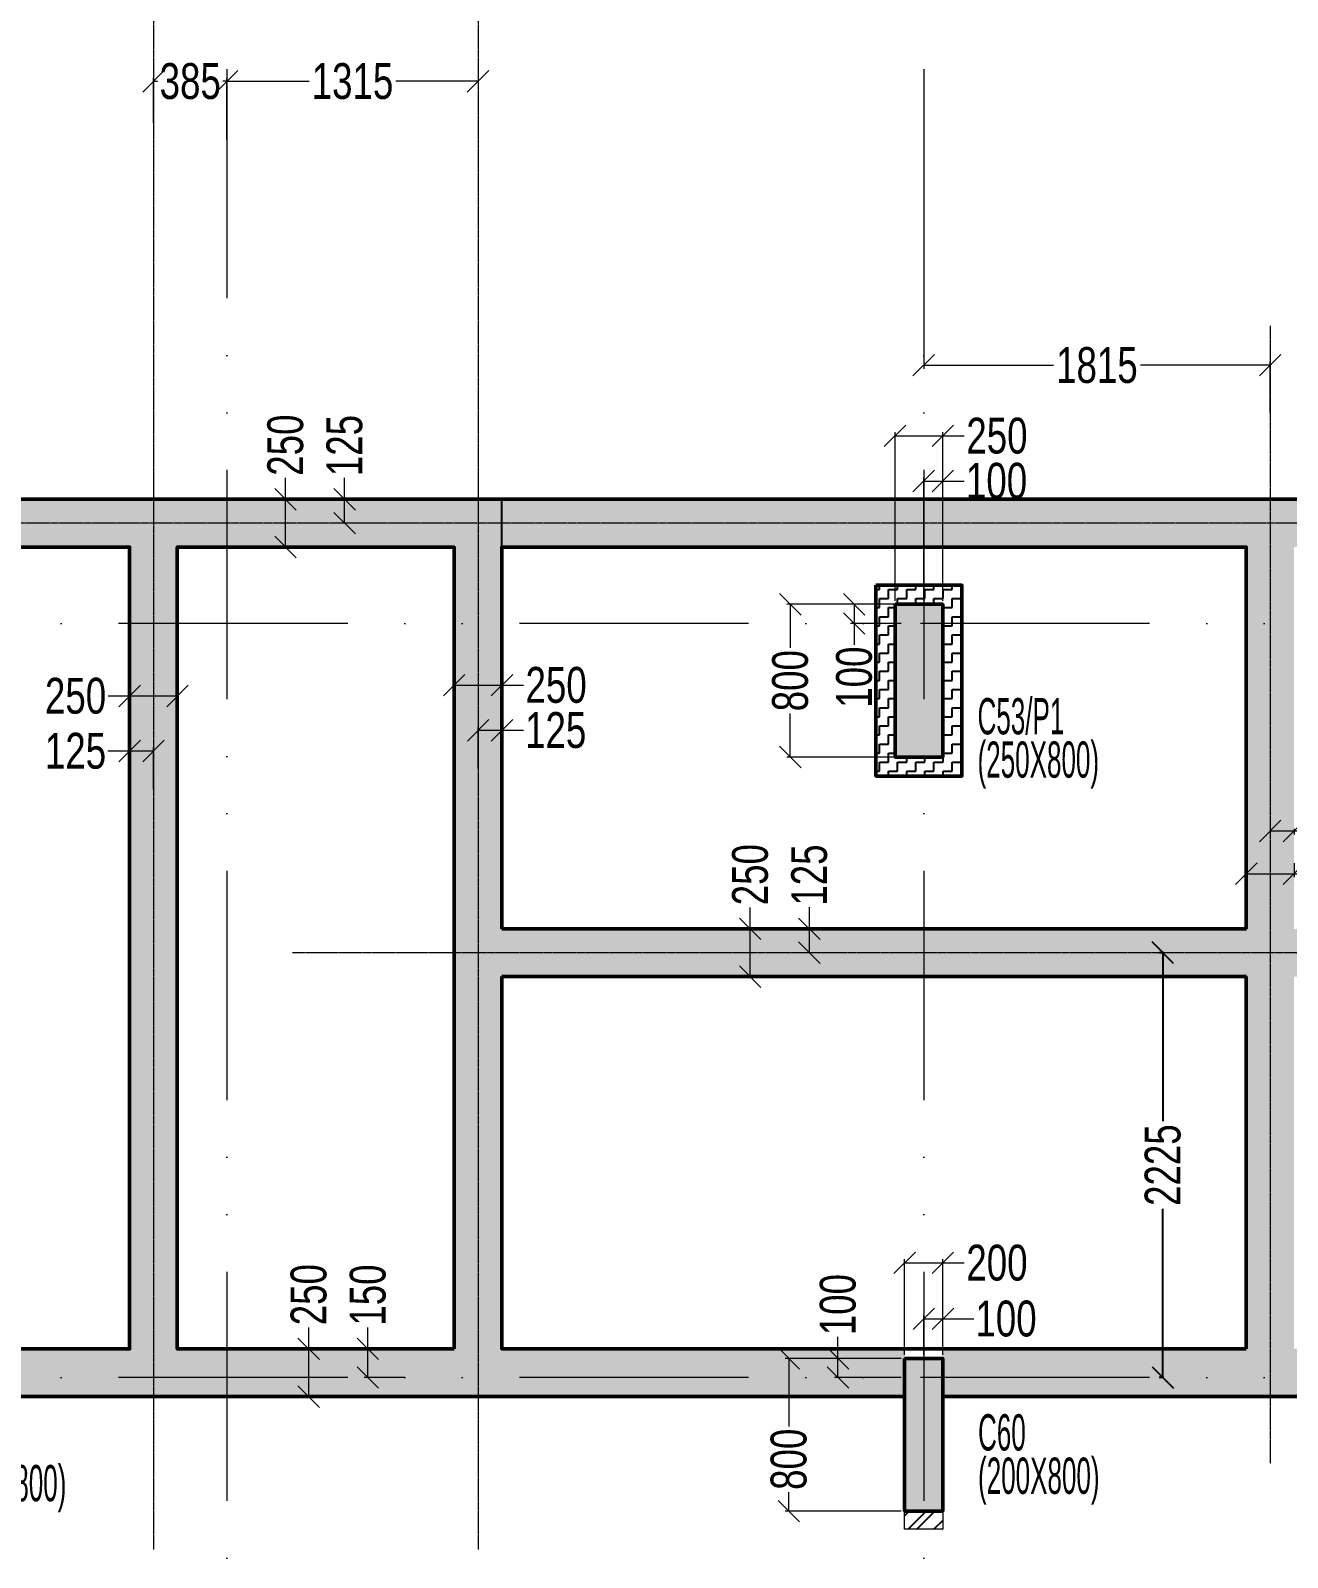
# Model space of a CAD drawing. Header units: millimetres. Extents: x 359 to 43503, y 1365 to 61403.
# Drawn here: x 23441 to 30025, y 18096 to 26094 of the extents above; entities that cross this region are included whole.
import ezdxf

# ---------------------------------------------------------------- set-up
doc = ezdxf.new("R2010")
doc.units = ezdxf.units.MM
doc.linetypes.add('ACAD_ISO04W100', pattern=[30, 24, -3, 0, -3])
doc.linetypes.add('ACAD_ISO12W100', pattern=[21, 12, -3, 0, -3, 0, -3])
for name, color, linetype, lineweight in [('-STR-WALL HAT', 250, 'Continuous', 20), ('A-ANNO-DIMS', 8, 'Continuous', 15), ('A-ANNO-GRID-LINE', 9, 'ACAD_ISO04W100', 20), ('A-CLMN', 5, 'Continuous', 50), ('A-CONC', 5, 'Continuous', 40), ('A-CONC-PATT', 253, 'Continuous', 0), ('Block work', 2, 'Continuous', 13), ('S-COLS-IDEN', 4, 'Continuous', 9), ('STR-COL-DIM', 8, 'Continuous', 18), ('STR-GRID-LINE', 8, 'ACAD_ISO04W100', 15)]:
    doc.layers.add(name, color=color, linetype=linetype, lineweight=lineweight)
for name, color, linetype in [('AHC-A-HATCH', 7, 'Continuous'), ('COMMENTS', 1, 'Continuous'), ('S-COL-TER HATCH', 55, 'Continuous')]:
    doc.layers.add(name, color=color, linetype=linetype)
doc.styles.add('SOBHA', font='swisscl.ttf')
doc.styles.add('Swis721 LtCn BT', font='swisscl.ttf', dxfattribs={"width": 0.7, "height": 250})
doc.dimstyles.new('S-75', dxfattribs={"dimscale": 75, "dimtxt": 2.5, "dimasz": 1.5, "dimexe": 0.25, "dimexo": 0.25, "dimgap": 0.1, "dimtad": 0, "dimdec": 0, "dimzin": 0, "dimdsep": 46, "dimtxsty": 'SOBHA', "dimblk": 'OBLIQUE', "dimcen": 0.09, "dimclrd": 9, "dimclre": 9, "dimclrt": 6, "dimadec": 5, "dimazin": 0, "dimtfac": 1, "dimtdec": 0, "dimtmove": 0, "dimatfit": 3, "dimfxl": 0.18, "dimtolj": 1, "dimtzin": 0, "dimlwd": -1, "dimlwe": -1, "dimarcsym": 0})

# ---------------------------------------------------------------- blocks, each defined once
blk = doc.blocks.new('A$Ca94b9103')
at = {"layer": '-STR-WALL HAT'}
h = blk.add_hatch(dxfattribs=at)
h.set_pattern_fill('AR-CONC', color=8, style=0)
h.set_pattern_definition([(50, (-0.37, 0), (182.1847, -15.9391), [19.05, -209.55]), (355, (-0.37, 0), (-35.2434, 191.0568), [15.24, -167.6406]), (100.45144, (14.81, -1.33), (146.94125, 175.11775), [16.19, -178.0902]), (46.1842, (-0.37, 50.8), (271.079, -42.0423), [28.575, -314.325]), (96.6356, (22.22, 47.3), (237.4041, 247.4261), [24.285, -267.1356]), (351.18415, (-0.37, 50.8), (237.4041, 247.4261), [22.86, -251.4597]), (21, (25.03, 38.1), (151.6144, -102.2652), [19.05, -209.55]), (326, (25.03, 38.1), (61.802, 184.188), [15.24, -167.64]), (71.45144, (37.66, 29.58), (213.4164, 81.9228), [16.19, -178.0899]), (37.5, (-0.37, 0), (3.0886, 84.55504), [0, -165.608, 0, -170.18, 0, -168.275]), (7.5, (-0.37, 0), (66.81966, 100.18057), [0, -97.028, 0, -161.798, 0, -64.135]), (327.5, (-57.01, 0), (135.5906, -5.72874), [0, -63.5, 0, -198.12, 0, -262.89]), (317.5, (-82.41, 0), (148.1292, 25.4265), [0, -82.55, 0, -131.572, 0, -186.69])])
edge = h.paths.add_edge_path()
edge.add_line((18390.8, 6405.6), (18390.8, 50.5))
edge.add_line((18390.8, 50.5), (8200.7, 50.5))
edge.add_line((8200.7, 50.5), (8201.3, 47.3))
edge.add_line((8201.3, 47.3), (7951.3, 47.3))
edge.add_line((7951.3, 47.3), (7949.9, -199.5))
edge.add_line((7949.9, -199.5), (29145.1, -199.5))
edge.add_line((29145.1, -199.5), (29145.8, 6894.9))
edge.add_line((29145.8, 6894.9), (31640.8, 6895.1))
edge.add_line((31640.8, 6895.1), (31640.7, 10405.6))
edge.add_line((31645.7, 10405.5), (31390.7, 10405.5))
edge.add_line((31390.7, 10405.5), (31390.8, 7145))
edge.add_line((31390.8, 7145), (28895.8, 7144.9))
edge.add_line((28895.8, 7144.9), (28895.8, 50.5))
edge.add_line((28895.8, 50.5), (18147, 50.5))
edge.add_line((18640.6, 50.5), (18641, 6655.6))
edge.add_line((18641, 6655.6), (16200.7, 6655.6))
edge.add_line((16200.7, 6655.6), (16200.3, 6405.6))
edge.add_line((16200.3, 6405.6), (18390.8, 6405.6))
at = {"layer": 'A-CONC-PATT'}
h = blk.add_hatch(color=256, dxfattribs=at)
h.dxf.hatch_style = 1
h.paths.add_polyline_path([(24000, 12805.5), (23750, 12805.5), (23750, 12005.5), (24000, 12005.5)])
h = blk.add_hatch(color=256, dxfattribs=at)
h.dxf.hatch_style = 1
h.paths.add_polyline_path([(24000, 8855.5), (23800, 8855.5), (23800, 8055.5), (24000, 8055.5)])
at = {"layer": 'AHC-A-HATCH', "linetype": 'ByBlock'}
h = blk.add_hatch(dxfattribs=at)
h.set_pattern_fill('AR-CONC', color=8)
h.set_pattern_definition([(50, (327805.75, 1799510.83), (182.184669, -15.939086), [19.05, -209.55]), (355, (327805.75, 1799510.83), (-35.243421, 191.056845), [15.24, -167.640584]), (100.451445, (327820.93, 1799509.5), (146.941247, 175.117752), [16.190009, -178.090245]), (46.1842, (327805.75, 1799561.63), (271.07904, -42.042328), [28.575, -314.325]), (96.635558, (327828.34, 1799558.12), (237.404134, 247.426125), [24.285023, -267.13561]), (351.184151, (327805.75, 1799561.63), (237.404134, 247.426125), [22.859967, -251.45973]), (21, (327831.15, 1799548.93), (151.614391, -102.265198), [19.05, -209.55]), (326, (327831.15, 1799548.93), (61.802028, 184.187966), [15.24, -167.64]), (71.451445, (327843.78, 1799540.4), (213.41642, 81.922769), [16.190009, -178.089938]), (37.5, (327805.75, 1799510.83), (3.0886033, 84.5550389), [0, -165.608, 0, -170.18, 0, -168.275]), (7.5, (327805.75, 1799510.83), (66.8196625, 100.180575), [0, -97.028, 0, -161.798, 0, -64.135]), (327.5, (327749.11, 1799510.83), (135.5905952, -5.728744), [0, -63.5, 0, -198.12, 0, -262.89]), (317.5, (327723.71, 1799510.83), (148.129181, 25.426491), [0, -82.55, 0, -131.572, 0, -186.69])])
h.paths.add_polyline_path([(21690.4, 12705.6), (21440.4, 12705.6), (21440.4, 8905.6), (20249.9, 8905.6), (20249.9, 8755.6), (23800, 8755.6), (23800, 8905.6), (21690.4, 8905.6)])
h.paths.add_polyline_path([(21690.4, 13105.6), (21690, 13105.7), (21690, 13355.7), (20249.9, 13355.6), (20249.9, 13105.6), (21440.4, 13105.6), (21440.4, 12705.6), (21690.4, 12705.6)])
h.paths.add_polyline_path([(19990.4, 13105.6), (20249.9, 13105.6), (20249.9, 13355.6), (17787.9, 13355.6), (17789.3, 12905.4), (17789.3, 12905.4), (17789.3, 13105.4), (19740.4, 13105.6), (19740.4, 12705.6), (19990.4, 12705.6)])
h.paths.add_polyline_path([(16320.4, 13355.6), (16320.4, 15235.5), (16169.5, 15235.5), (16169.5, 12905.5), (16320.4, 12905.6), (16320.4, 13105.6), (17539.3, 13105.6), (17539.3, 12905.6), (17789.3, 12905.4), (17787.9, 13355.6)])
h.paths.add_polyline_path([(16169.5, 15235.5), (16071.4, 15235.5), (16070.4, 12905.6), (16070.4, 12905.5), (16169.5, 12905.5)])
h.paths.add_polyline_path([(16269.5, 8905.5), (16269.5, 8755.6), (18270, 8755.6), (18270, 8855.5), (19070, 8855.5), (19071.1, 8905.5)])
h.paths.add_polyline_path([(16269.5, 8755.6), (16269.5, 8655.5), (18270, 8655.5), (18270, 8755.6)])
h.paths.add_polyline_path([(20249.9, 8755.6), (20249.9, 8905.6), (19990.4, 8905.6), (19990.4, 12705.6), (19740.4, 12705.6), (19740.4, 8905.6), (19071.1, 8905.6), (19070, 8755.6)])
h.paths.add_polyline_path([(20249.9, 8655.5), (20249.9, 8755.6), (19070, 8755.6), (19070, 8655.5)])
h.paths.add_polyline_path([(20249.9, 8755.6), (20249.9, 8655.5), (23800, 8655.5), (23800, 8755.6)])
h = blk.add_hatch(dxfattribs=at)
h.set_pattern_fill('AR-CONC', color=8)
h.paths.add_polyline_path([(30040, 13355.5), (21690.4, 13355.5), (21690.4, 13105.5), (25590.4, 13105.5), (25590.4, 11105.5), (21690.4, 11105.5), (21690.4, 10855.5), (25590, 10855.5), (25590, 8905.6), (24000, 8905.6), (24000, 8655.5), (29840, 8655.5), (29840, 9105.5), (30040, 9105.5)])
h.paths.add_polyline_path([(25840, 11105.5), (25840, 13105.5), (29790, 13105.5), (29790, 11105.5)], flags=16)
h.paths.add_polyline_path([(29790, 8905.6), (29790, 10855.5), (25840, 10855.5), (25840, 8905.6)], flags=16)
at = {"layer": 'AHC-A-HATCH', "linetype": 'ByBlock', "true_color": 0xd1d1ff}
h = blk.add_hatch(dxfattribs=at)
h.set_pattern_fill('ANSI32', color=254, scale=10)
h.set_pattern_definition([(45, (200923.71, 1703718.63), (-67.351921, 67.351921), []), (45, (200968.61, 1703718.63), (-67.351921, 67.351921), [])])
h.paths.add_polyline_path([(23999.6, 8055.5), (23800, 8055.5), (23800, 7997), (23999.6, 8014.3)])
h.paths.add_polyline_path([(23999.6, 8014.3), (23800, 7997), (23800, 7960.6), (23999.6, 7960.6)])
at = {"layer": 'S-COL-TER HATCH'}
h = blk.add_hatch(dxfattribs=at)
h.set_pattern_fill('ZIGZAG', color=8, scale=15)
h.set_pattern_definition([(0, (74.697, 925.54), (47.625, 47.625), [47.625, -47.625]), (90, (122.32, 925.54), (-47.625, 47.625), [47.625, -47.625])])
h.paths.add_polyline_path([(24100, 12905.5), (23650, 12905.5), (23650, 11905.5), (24100, 11905.5)])
h.paths.add_polyline_path([(24000, 12005.5), (23750, 12005.5), (23750, 12805.5), (24000, 12805.5)], flags=16)
at = {"color": 85, "linetype": 'ByBlock', "true_color": 0x58ba48}
blk.add_lwpolyline([(21690.4, 13105.5), (21690.4, 13355.5)], dxfattribs=at)
at = {"layer": 'A-CLMN'}
for p, q in [((21690.4, 11105.5, -0.8), (25590.4, 11105.5, -0.8)), ((21690.4, 10855.5, -0.8), (25590.4, 10855.5, -0.8)), ((23804.5, 8905.6), (25590, 8905.6, -0.1)), ((24000, 8055.5, -0.7), (24000, 8855.5, -0.7)), ((24000, 8055.5, -0.7), (24000, 8855.5, -0.7)), ((18170, 8655.6, -0.5), (23804.5, 8655.5, -1.2)), ((24000, 8655.5, -0.7), (29840, 8655.5, -0.8))]:
    blk.add_line(p, q, dxfattribs=at)
for points, elevation in [([(16320, 13355.5), (29790, 13355.5)], -0.8), ([(25590, 10855.6), (25590, 8905.6)], -0.8), ([(24000, 8855.5), (23800, 8855.5)], -1)]:
    blk.add_lwpolyline(points, dxfattribs=dict(at, elevation=elevation))
for points in [[(17789.3, 13105.4), (19740, 13105.6), (19740, 8905.5), (18169.7, 8905.5)], [(21690, 11105.6), (21690, 13105.5), (25590, 13105.5), (25590, 11105.6)], [(23804.5, 8905.6), (21690, 8905.6), (21690, 10855.6)]]:
    blk.add_lwpolyline(points, dxfattribs=at)
blk.add_lwpolyline([(21440, 8905.5), (19990, 8905.5), (19990, 13105.5), (21440, 13105.5)], close=True, dxfattribs=at)
for points, elevation in [([(23650, 12905.5), (24100, 12905.5), (24100, 11905.5), (23650, 11905.5)], -0.8), ([(23750, 12805.5), (24000, 12805.5), (24000, 12005.5), (23750, 12005.5)], -0.8), ([(23800, 8855.5), (24000, 8855.5), (24000, 8055.5), (23800, 8055.5)], -0.7)]:
    blk.add_lwpolyline(points, close=True, dxfattribs=dict(at, elevation=elevation))
at = {"layer": 'A-CONC', "ltscale": 50}
for elevation in [-1.2, -1.2, -0.4, -0.4, 0.6]:
    blk.add_lwpolyline([(23800, 8055.5), (24000, 8055.5)], dxfattribs=dict(at, elevation=elevation))
at = {"layer": 'Block work', "linetype": 'ByBlock', "elevation": 2694.6}
blk.add_lwpolyline([(23999.6, 7960.6), (23800, 7960.6), (23800, 8055.5), (23999.6, 8055.5)], close=True, dxfattribs=at)
blk = doc.blocks.new('STRG')
at = {"layer": 'A-ANNO-DIMS', "linetype": 'ACAD_ISO12W100', "ltscale": 100}
for p, q in [((40520.1, -1588153, -0.1), (40520.1, -1637469.2, -0.1)), ((44170.1, -1588153, -0.1), (44170.1, -1637469.2, -0.1)), ((55854, -1622559.7, -0.1), (17033.9, -1622559.7, -0.1)), ((55854, -1626509.7, 0.1), (17033.9, -1626509.7, 0.1))]:
    blk.add_line(p, q, dxfattribs=at)
blk = doc.blocks.new('_Oblique')
at = {"color": 0, "linetype": 'ByBlock', "lineweight": -2}
blk.add_line((-0.5, -0.5), (0.5, 0.5), dxfattribs=at)
blk = doc.blocks.new('*D737')
at = {"layer": 'Defpoints', "color": 0, "transparency": 16777216}
for p in [(28219.5, 23971.1), (27969.5, 23088.7, -0.4), (28219.5, 23088.7, -0.4)]:
    blk.add_point(p, dxfattribs=at)
at = {"layer": 'STR-COL-DIM', "color": 9, "transparency": 16777216}
for p, q in [((27969.5, 23107.5), (27969.5, 23989.9)), ((27969.5, 23971.1), (28219.5, 23971.1)), ((28219.5, 23107.5), (28219.5, 23989.9)), ((28219.5, 23971.1), (28332, 23971.1))]:
    blk.add_line(p, q, dxfattribs=at)
at = {"layer": 'STR-COL-DIM', "color": 9, "transparency": 16777216, "xscale": 112.5, "yscale": 112.5, "zscale": 112.5, "rotation": 180}
blk.add_blockref('_Oblique', (27969.5, 23971.1), dxfattribs=at)
at = {"layer": 'STR-COL-DIM', "color": 9, "transparency": 16777216, "xscale": 112.5, "yscale": 112.5, "zscale": 112.5}
blk.add_blockref('_Oblique', (28219.5, 23971.1), dxfattribs=at)
at = {"layer": 'STR-COL-DIM', "color": 6, "transparency": 16777216, "insert": (28503.3, 23971.1), "char_height": 187.5, "attachment_point": 5, "style": 'SOBHA'}
blk.add_mtext('\\A1;250', dxfattribs=at)
blk = doc.blocks.new('*D738')
at = {"layer": 'Defpoints', "color": 0, "transparency": 16777216}
for p in [(28219.5, 23734.6), (28119.5, 23088.7, -0.1), (28219.5, 23088.7, -0.4)]:
    blk.add_point(p, dxfattribs=at)
at = {"layer": 'STR-COL-DIM', "color": 9, "transparency": 16777216}
for p, q in [((28119.5, 23107.5), (28119.5, 23753.3)), ((28119.5, 23734.6), (28219.5, 23734.6)), ((28219.5, 23107.5), (28219.5, 23753.3)), ((28219.5, 23734.6), (28332, 23734.6))]:
    blk.add_line(p, q, dxfattribs=at)
at = {"layer": 'STR-COL-DIM', "color": 9, "transparency": 16777216, "xscale": 112.5, "yscale": 112.5, "zscale": 112.5, "rotation": 180}
blk.add_blockref('_Oblique', (28119.5, 23734.6), dxfattribs=at)
at = {"layer": 'STR-COL-DIM', "color": 9, "transparency": 16777216, "xscale": 112.5, "yscale": 112.5, "zscale": 112.5}
blk.add_blockref('_Oblique', (28219.5, 23734.6), dxfattribs=at)
at = {"layer": 'STR-COL-DIM', "color": 6, "transparency": 16777216, "insert": (28501.2, 23734.6), "char_height": 187.5, "attachment_point": 5, "style": 'SOBHA'}
blk.add_mtext('\\A1;100', dxfattribs=at)
blk = doc.blocks.new('*D739')
at = {"layer": 'Defpoints', "color": 0, "transparency": 16777216}
for p in [(28020.6, 23088.7, 0.2), (27755.6, 22988.7), (28020.6, 22988.7)]:
    blk.add_point(p, dxfattribs=at)
at = {"layer": 'STR-COL-DIM', "color": 9, "transparency": 16777216}
for p, q in [((28001.9, 23088.7), (27736.8, 23088.7)), ((27755.6, 23088.7), (27755.6, 22988.7)), ((28001.9, 22988.7), (27736.8, 22988.7)), ((27755.6, 22988.7), (27755.6, 22876.2))]:
    blk.add_line(p, q, dxfattribs=at)
at = {"layer": 'STR-COL-DIM', "color": 9, "transparency": 16777216, "xscale": 112.5, "yscale": 112.5, "zscale": 112.5}
for p, rotation in [((27755.6, 23088.7), 90), ((27755.6, 22988.7), 270)]:
    blk.add_blockref('_Oblique', p, dxfattribs=dict(at, rotation=rotation))
at = {"layer": 'STR-COL-DIM', "color": 6, "transparency": 16777216, "insert": (27755.6, 22707.1), "char_height": 187.5, "attachment_point": 5, "rotation": 90, "style": 'SOBHA'}
blk.add_mtext('\\A1;100', dxfattribs=at)
blk = doc.blocks.new('*D740')
at = {"layer": 'Defpoints', "color": 0, "transparency": 16777216}
for p in [(27420.6, 23088.7), (28020.6, 23088.7), (28020.6, 22288.7)]:
    blk.add_point(p, dxfattribs=at)
at = {"layer": 'STR-COL-DIM', "color": 9, "transparency": 16777216}
for p, q in [((28001.9, 23088.7), (27401.9, 23088.7)), ((27420.6, 23088.7), (27420.6, 22860.3)), ((27420.6, 22288.7), (27420.6, 22517.2)), ((28001.9, 22288.7), (27401.9, 22288.7))]:
    blk.add_line(p, q, dxfattribs=at)
at = {"layer": 'STR-COL-DIM', "color": 9, "transparency": 16777216, "xscale": 112.5, "yscale": 112.5, "zscale": 112.5}
for p, rotation in [((27420.6, 23088.7), 90), ((27420.6, 22288.7), 270)]:
    blk.add_blockref('_Oblique', p, dxfattribs=dict(at, rotation=rotation))
at = {"layer": 'STR-COL-DIM', "color": 6, "transparency": 16777216, "insert": (27420.6, 22688.7), "char_height": 187.5, "attachment_point": 5, "rotation": 90, "style": 'SOBHA'}
blk.add_mtext('\\A1;800', dxfattribs=at)
blk = doc.blocks.new('*D590')
at = {"layer": 'Defpoints', "color": 0, "transparency": 16777216}
for p in [(27670.3, 19138.7), (28019.5, 19138.7, -1), (28019.5, 19038.7, -1)]:
    blk.add_point(p, dxfattribs=at)
at = {"layer": 'STR-COL-DIM', "color": 9, "transparency": 16777216}
for p, q in [((27670.3, 19138.7), (27670.3, 19251.2)), ((28000.8, 19138.7), (27651.5, 19138.7)), ((27670.3, 19038.7), (27670.3, 19138.7)), ((28000.8, 19038.7), (27651.5, 19038.7))]:
    blk.add_line(p, q, dxfattribs=at)
at = {"layer": 'STR-COL-DIM', "color": 9, "transparency": 16777216, "xscale": 112.5, "yscale": 112.5, "zscale": 112.5}
for p, rotation in [((27670.3, 19138.7), 90), ((27670.3, 19038.7), 270)]:
    blk.add_blockref('_Oblique', p, dxfattribs=dict(at, rotation=rotation))
at = {"layer": 'STR-COL-DIM', "color": 6, "transparency": 16777216, "insert": (27670.3, 19420.3), "char_height": 187.5, "attachment_point": 5, "rotation": 90, "style": 'SOBHA'}
blk.add_mtext('\\A1;100', dxfattribs=at)
blk = doc.blocks.new('*D591')
at = {"layer": 'Defpoints', "color": 0, "transparency": 16777216}
for p in [(27412.8, 19138.7), (28019.5, 19138.7, -1), (28019.5, 18338.7, -1)]:
    blk.add_point(p, dxfattribs=at)
at = {"layer": 'STR-COL-DIM', "color": 9, "transparency": 16777216}
for p, q in [((28000.8, 19138.7), (27394.1, 19138.7)), ((27412.8, 19138.7), (27412.8, 18781.9)), ((27412.8, 18338.7), (27412.8, 18438.8)), ((28000.8, 18338.7), (27394.1, 18338.7))]:
    blk.add_line(p, q, dxfattribs=at)
at = {"layer": 'STR-COL-DIM', "color": 9, "transparency": 16777216, "xscale": 112.5, "yscale": 112.5, "zscale": 112.5}
for p, rotation in [((27412.8, 19138.7), 90), ((27412.8, 18338.7), 270)]:
    blk.add_blockref('_Oblique', p, dxfattribs=dict(at, rotation=rotation))
at = {"layer": 'STR-COL-DIM', "color": 6, "transparency": 16777216, "insert": (27412.8, 18610.3), "char_height": 187.5, "attachment_point": 5, "rotation": 90, "style": 'SOBHA'}
blk.add_mtext('\\A1;800', dxfattribs=at)
blk = doc.blocks.new('*D592')
at = {"layer": 'Defpoints', "color": 0, "transparency": 16777216}
for p in [(28219.5, 19638.9), (28019.5, 19138.7, -1), (28219.5, 19138.7, -1)]:
    blk.add_point(p, dxfattribs=at)
at = {"layer": 'STR-COL-DIM', "color": 9, "transparency": 16777216}
for p, q in [((28019.5, 19157.5), (28019.5, 19657.7)), ((28019.5, 19638.9), (28219.5, 19638.9)), ((28219.5, 19157.5), (28219.5, 19657.7)), ((28219.5, 19638.9), (28332, 19638.9))]:
    blk.add_line(p, q, dxfattribs=at)
at = {"layer": 'STR-COL-DIM', "color": 9, "transparency": 16777216, "xscale": 112.5, "yscale": 112.5, "zscale": 112.5, "rotation": 180}
blk.add_blockref('_Oblique', (28019.5, 19638.9), dxfattribs=at)
at = {"layer": 'STR-COL-DIM', "color": 9, "transparency": 16777216, "xscale": 112.5, "yscale": 112.5, "zscale": 112.5}
blk.add_blockref('_Oblique', (28219.5, 19638.9), dxfattribs=at)
at = {"layer": 'STR-COL-DIM', "color": 6, "transparency": 16777216, "insert": (28503.3, 19638.9), "char_height": 187.5, "attachment_point": 5, "style": 'SOBHA'}
blk.add_mtext('\\A1;200', dxfattribs=at)
blk = doc.blocks.new('*D593')
at = {"layer": 'Defpoints', "color": 0, "transparency": 16777216}
for p in [(28120.6, 19346.2), (28120.6, 19138.7, -0.4), (28220.6, 19138.7)]:
    blk.add_point(p, dxfattribs=at)
at = {"layer": 'STR-COL-DIM', "color": 9, "transparency": 16777216}
for p, q in [((28120.6, 19157.5), (28120.6, 19364.9)), ((28220.6, 19157.5), (28220.6, 19364.9)), ((28120.6, 19346.2), (28220.6, 19346.2)), ((28220.6, 19346.2), (28381.8, 19346.2))]:
    blk.add_line(p, q, dxfattribs=at)
at = {"layer": 'STR-COL-DIM', "color": 9, "transparency": 16777216, "xscale": 112.5, "yscale": 112.5, "zscale": 112.5, "rotation": 180}
blk.add_blockref('_Oblique', (28120.6, 19346.2), dxfattribs=at)
at = {"layer": 'STR-COL-DIM', "color": 9, "transparency": 16777216, "xscale": 112.5, "yscale": 112.5, "zscale": 112.5}
blk.add_blockref('_Oblique', (28220.6, 19346.2), dxfattribs=at)
at = {"layer": 'STR-COL-DIM', "color": 6, "transparency": 16777216, "insert": (28550.9, 19346.2), "char_height": 187.5, "attachment_point": 5, "style": 'SOBHA'}
blk.add_mtext('\\A1;100', dxfattribs=at)
blk = doc.blocks.new('*D594')
at = {"layer": 'Defpoints', "color": 0, "transparency": 16777216}
for p in [(25207.9, 19188.7), (25404.4, 19188.7, 0.4), (25419.6, 19038.7, 0.4)]:
    blk.add_point(p, dxfattribs=at)
at = {"layer": 'STR-COL-DIM', "color": 9, "transparency": 16777216}
for p, q in [((25207.9, 19188.7), (25207.9, 19301.2)), ((25385.7, 19188.7), (25189.1, 19188.7)), ((25207.9, 19038.7), (25207.9, 19188.7)), ((25400.9, 19038.7), (25189.1, 19038.7))]:
    blk.add_line(p, q, dxfattribs=at)
at = {"layer": 'STR-COL-DIM', "color": 9, "transparency": 16777216, "xscale": 112.5, "yscale": 112.5, "zscale": 112.5}
for p, rotation in [((25207.9, 19188.7), 90), ((25207.9, 19038.7), 270)]:
    blk.add_blockref('_Oblique', p, dxfattribs=dict(at, rotation=rotation))
at = {"layer": 'STR-COL-DIM', "color": 6, "transparency": 16777216, "insert": (25207.9, 19470.4), "char_height": 187.5, "attachment_point": 5, "rotation": 90, "style": 'SOBHA'}
blk.add_mtext('\\A1;150', dxfattribs=at)
blk = doc.blocks.new('*D595')
at = {"layer": 'Defpoints', "color": 0, "transparency": 16777216}
for p in [(24898.1, 19188.7), (25271.7, 19188.7, 0.4), (25404.4, 18938.6, 0.4)]:
    blk.add_point(p, dxfattribs=at)
at = {"layer": 'STR-COL-DIM', "color": 9, "transparency": 16777216}
for p, q in [((24898.1, 19188.7), (24898.1, 19301.2)), ((25253, 19188.7), (24879.4, 19188.7)), ((24898.1, 18938.6), (24898.1, 19188.7)), ((25385.7, 18938.6), (24879.4, 18938.6))]:
    blk.add_line(p, q, dxfattribs=at)
at = {"layer": 'STR-COL-DIM', "color": 9, "transparency": 16777216, "xscale": 112.5, "yscale": 112.5, "zscale": 112.5}
for p, rotation in [((24898.1, 19188.7), 90), ((24898.1, 18938.6), 270)]:
    blk.add_blockref('_Oblique', p, dxfattribs=dict(at, rotation=rotation))
at = {"layer": 'STR-COL-DIM', "color": 6, "transparency": 16777216, "insert": (24898.1, 19472.5), "char_height": 187.5, "attachment_point": 5, "rotation": 90, "style": 'SOBHA'}
blk.add_mtext('\\A1;250', dxfattribs=at)
blk = doc.blocks.new('*D499')
at = {"layer": 'Defpoints', "color": 0, "transparency": 16777216}
for p in [(25086, 23638.7), (25282.6, 23638.7, 0.4), (25297.8, 23513.9, 0.5)]:
    blk.add_point(p, dxfattribs=at)
at = {"layer": 'STR-COL-DIM', "color": 9, "transparency": 16777216}
for p, q in [((25086, 23638.7), (25086, 23751.5)), ((25263.8, 23638.7), (25067.3, 23638.7)), ((25086, 23513.9), (25086, 23638.7)), ((25279, 23513.9), (25067.3, 23513.9))]:
    blk.add_line(p, q, dxfattribs=at)
at = {"layer": 'STR-COL-DIM', "color": 9, "transparency": 16777216, "xscale": 112.5, "yscale": 112.5, "zscale": 112.5}
for p, rotation in [((25086, 23638.7), 90), ((25086, 23513.9), 270)]:
    blk.add_blockref('_Oblique', p, dxfattribs=dict(at, rotation=rotation))
at = {"layer": 'STR-COL-DIM', "color": 6, "transparency": 16777216, "insert": (25086, 23920.4), "char_height": 187.5, "attachment_point": 5, "rotation": 90, "style": 'SOBHA'}
blk.add_mtext('\\A1;125', dxfattribs=at)
blk = doc.blocks.new('*D500')
at = {"layer": 'Defpoints', "color": 0, "transparency": 16777216}
for p in [(24776.3, 23638.7), (25149.9, 23638.7, 0.4), (25282.6, 23388.6, 0.4)]:
    blk.add_point(p, dxfattribs=at)
at = {"layer": 'STR-COL-DIM', "color": 9, "transparency": 16777216}
for p, q in [((24776.3, 23638.7), (24776.3, 23751.2)), ((25131.1, 23638.7), (24757.5, 23638.7)), ((24776.3, 23388.6), (24776.3, 23638.7)), ((25263.8, 23388.6), (24757.5, 23388.6))]:
    blk.add_line(p, q, dxfattribs=at)
at = {"layer": 'STR-COL-DIM', "color": 9, "transparency": 16777216, "xscale": 112.5, "yscale": 112.5, "zscale": 112.5}
for p, rotation in [((24776.3, 23638.7), 90), ((24776.3, 23388.6), 270)]:
    blk.add_blockref('_Oblique', p, dxfattribs=dict(at, rotation=rotation))
at = {"layer": 'STR-COL-DIM', "color": 6, "transparency": 16777216, "insert": (24776.3, 23922.5), "char_height": 187.5, "attachment_point": 5, "rotation": 90, "style": 'SOBHA'}
blk.add_mtext('\\A1;250', dxfattribs=at)
blk = doc.blocks.new('*D504')
at = {"layer": 'Defpoints', "color": 0, "transparency": 16777216}
for p in [(27520.6, 21388.7), (27717.1, 21388.7, 0.4), (27732.3, 21263.9, 0.5)]:
    blk.add_point(p, dxfattribs=at)
at = {"layer": 'STR-COL-DIM', "color": 9, "transparency": 16777216}
for p, q in [((27520.6, 21388.7), (27520.6, 21501.5)), ((27698.3, 21388.7), (27501.8, 21388.7)), ((27520.6, 21263.9), (27520.6, 21388.7)), ((27713.5, 21263.9), (27501.8, 21263.9))]:
    blk.add_line(p, q, dxfattribs=at)
at = {"layer": 'STR-COL-DIM', "color": 9, "transparency": 16777216, "xscale": 112.5, "yscale": 112.5, "zscale": 112.5}
for p, rotation in [((27520.6, 21388.7), 90), ((27520.6, 21263.9), 270)]:
    blk.add_blockref('_Oblique', p, dxfattribs=dict(at, rotation=rotation))
at = {"layer": 'STR-COL-DIM', "color": 6, "transparency": 16777216, "insert": (27520.6, 21670.4), "char_height": 187.5, "attachment_point": 5, "rotation": 90, "style": 'SOBHA'}
blk.add_mtext('\\A1;125', dxfattribs=at)
blk = doc.blocks.new('*D505')
at = {"layer": 'Defpoints', "color": 0, "transparency": 16777216}
for p in [(27210.8, 21388.7), (27584.4, 21388.7, 0.4), (27717.1, 21138.6, 0.4)]:
    blk.add_point(p, dxfattribs=at)
at = {"layer": 'STR-COL-DIM', "color": 9, "transparency": 16777216}
for p, q in [((27210.8, 21388.7), (27210.8, 21501.2)), ((27565.6, 21388.7), (27192.1, 21388.7)), ((27210.8, 21138.6), (27210.8, 21388.7)), ((27698.3, 21138.6), (27192.1, 21138.6))]:
    blk.add_line(p, q, dxfattribs=at)
at = {"layer": 'STR-COL-DIM', "color": 9, "transparency": 16777216, "xscale": 112.5, "yscale": 112.5, "zscale": 112.5}
for p, rotation in [((27210.8, 21388.7), 90), ((27210.8, 21138.6), 270)]:
    blk.add_blockref('_Oblique', p, dxfattribs=dict(at, rotation=rotation))
at = {"layer": 'STR-COL-DIM', "color": 6, "transparency": 16777216, "insert": (27210.8, 21672.5), "char_height": 187.5, "attachment_point": 5, "rotation": 90, "style": 'SOBHA'}
blk.add_mtext('\\A1;250', dxfattribs=at)
blk = doc.blocks.new('*D508')
at = {"layer": 'Defpoints', "color": 0, "linetype": 'ByBlock', "transparency": 16777216}
for p in [(24085, 25828.4), (24085, 25591.2), (24469.8, 25591.2)]:
    blk.add_point(p, dxfattribs=at)
at = {"layer": 'STR-COL-DIM', "color": 9, "transparency": 16777216}
for p, q in [((24085, 25610), (24085, 25847.1)), ((24469.8, 25610), (24469.8, 25847.1)), ((24085, 25828.4), (24106.2, 25828.4)), ((24469.8, 25828.4), (24448.6, 25828.4))]:
    blk.add_line(p, q, dxfattribs=at)
at = {"layer": 'STR-COL-DIM', "color": 9, "linetype": 'ByBlock', "transparency": 16777216, "xscale": 112.5, "yscale": 112.5, "zscale": 112.5, "rotation": 180}
blk.add_blockref('_Oblique', (24085, 25828.4), dxfattribs=at)
at = {"layer": 'STR-COL-DIM', "color": 9, "linetype": 'ByBlock', "transparency": 16777216, "xscale": 112.5, "yscale": 112.5, "zscale": 112.5}
blk.add_blockref('_Oblique', (24469.8, 25828.4), dxfattribs=at)
at = {"layer": 'STR-COL-DIM', "color": 6, "linetype": 'ByBlock', "transparency": 16777216, "insert": (24277.4, 25828.4), "char_height": 187.5, "attachment_point": 5, "style": 'SOBHA'}
blk.add_mtext('\\A1;385', dxfattribs=at)
blk = doc.blocks.new('*D874')
at = {"layer": 'Defpoints', "color": 0, "linetype": 'ByBlock', "transparency": 16777216}
for p in [(25785, 25828.4, 0.4), (25785, 25828.4), (24469.8, 25504.4)]:
    blk.add_point(p, dxfattribs=at)
at = {"layer": 'STR-COL-DIM', "color": 9, "transparency": 16777216}
for p, q in [((24469.8, 25523.2), (24469.8, 25847.1)), ((24469.8, 25828.4), (24899.8, 25828.4)), ((25785, 25828.4), (25355, 25828.4)), ((25785, 25809.6), (25785, 25809.6))]:
    blk.add_line(p, q, dxfattribs=at)
at = {"layer": 'STR-COL-DIM', "color": 9, "linetype": 'ByBlock', "transparency": 16777216, "xscale": 112.5, "yscale": 112.5, "zscale": 112.5, "rotation": 180}
blk.add_blockref('_Oblique', (24469.8, 25828.4), dxfattribs=at)
at = {"layer": 'STR-COL-DIM', "color": 9, "linetype": 'ByBlock', "transparency": 16777216, "xscale": 112.5, "yscale": 112.5, "zscale": 112.5}
blk.add_blockref('_Oblique', (25785, 25828.4), dxfattribs=at)
at = {"layer": 'STR-COL-DIM', "color": 6, "linetype": 'ByBlock', "transparency": 16777216, "insert": (25127.4, 25828.4), "char_height": 187.5, "attachment_point": 5, "style": 'SOBHA'}
blk.add_mtext('\\A1;1315', dxfattribs=at)
blk = doc.blocks.new('*D509')
at = {"layer": 'Defpoints', "color": 0, "transparency": 16777216}
for p in [(25910.3, 22665.4), (25660.3, 22210, 0.2), (25910.3, 22210, 0.2)]:
    blk.add_point(p, dxfattribs=at)
at = {"layer": 'STR-COL-DIM', "color": 9, "transparency": 16777216}
for p, q in [((25660.3, 22228.7), (25660.3, 22684.1)), ((25660.3, 22665.4), (25910.3, 22665.4)), ((25910.3, 22228.7), (25910.3, 22684.1)), ((25910.3, 22665.4), (26022.8, 22665.4))]:
    blk.add_line(p, q, dxfattribs=at)
at = {"layer": 'STR-COL-DIM', "color": 9, "transparency": 16777216, "xscale": 112.5, "yscale": 112.5, "zscale": 112.5, "rotation": 180}
blk.add_blockref('_Oblique', (25660.3, 22665.4), dxfattribs=at)
at = {"layer": 'STR-COL-DIM', "color": 9, "transparency": 16777216, "xscale": 112.5, "yscale": 112.5, "zscale": 112.5}
blk.add_blockref('_Oblique', (25910.3, 22665.4), dxfattribs=at)
at = {"layer": 'STR-COL-DIM', "color": 6, "transparency": 16777216, "insert": (26194, 22665.4), "char_height": 187.5, "attachment_point": 5, "style": 'SOBHA'}
blk.add_mtext('\\A1;250', dxfattribs=at)
blk = doc.blocks.new('*D510')
at = {"layer": 'Defpoints', "color": 0, "transparency": 16777216}
for p in [(25910.3, 22428.8), (25785.3, 22210), (25910.3, 22210, -0.6)]:
    blk.add_point(p, dxfattribs=at)
at = {"layer": 'STR-COL-DIM', "color": 9, "transparency": 16777216}
for p, q in [((25785.3, 22228.7), (25785.3, 22447.5)), ((25785.3, 22428.8), (25910.3, 22428.8)), ((25910.3, 22228.7), (25910.3, 22447.5)), ((25910.3, 22428.8), (26022.8, 22428.8))]:
    blk.add_line(p, q, dxfattribs=at)
at = {"layer": 'STR-COL-DIM', "color": 9, "transparency": 16777216, "xscale": 112.5, "yscale": 112.5, "zscale": 112.5, "rotation": 180}
blk.add_blockref('_Oblique', (25785.3, 22428.8), dxfattribs=at)
at = {"layer": 'STR-COL-DIM', "color": 9, "transparency": 16777216, "xscale": 112.5, "yscale": 112.5, "zscale": 112.5}
blk.add_blockref('_Oblique', (25910.3, 22428.8), dxfattribs=at)
at = {"layer": 'STR-COL-DIM', "color": 6, "transparency": 16777216, "insert": (26191.7, 22428.8), "char_height": 187.5, "attachment_point": 5, "style": 'SOBHA'}
blk.add_mtext('\\A1;125', dxfattribs=at)
blk = doc.blocks.new('*D511')
at = {"layer": 'Defpoints', "color": 0, "transparency": 16777216}
for p in [(24210.3, 22608.4), (23960.3, 22153, 0.2), (24210.3, 22153, 0.2)]:
    blk.add_point(p, dxfattribs=at)
at = {"layer": 'STR-COL-DIM', "color": 9, "transparency": 16777216}
for p, q in [((23960.3, 22608.4), (23847.8, 22608.4)), ((23960.3, 22171.8), (23960.3, 22627.2)), ((24210.3, 22608.4), (23960.3, 22608.4)), ((24210.3, 22171.8), (24210.3, 22627.2))]:
    blk.add_line(p, q, dxfattribs=at)
at = {"layer": 'STR-COL-DIM', "color": 9, "transparency": 16777216, "xscale": 112.5, "yscale": 112.5, "zscale": 112.5, "rotation": 180}
blk.add_blockref('_Oblique', (23960.3, 22608.4), dxfattribs=at)
at = {"layer": 'STR-COL-DIM', "color": 9, "transparency": 16777216, "xscale": 112.5, "yscale": 112.5, "zscale": 112.5}
blk.add_blockref('_Oblique', (24210.3, 22608.4), dxfattribs=at)
at = {"layer": 'STR-COL-DIM', "color": 6, "transparency": 16777216, "insert": (23676.6, 22608.4), "char_height": 187.5, "attachment_point": 5, "style": 'SOBHA'}
blk.add_mtext('\\A1;250', dxfattribs=at)
blk = doc.blocks.new('*D512')
at = {"layer": 'Defpoints', "color": 0, "transparency": 16777216}
for p in [(23960.3, 22320.3), (23960.3, 22120.3, -0.2), (24085.3, 22101.5)]:
    blk.add_point(p, dxfattribs=at)
at = {"layer": 'STR-COL-DIM', "color": 9, "transparency": 16777216}
for p, q in [((23960.3, 22320.3), (23845.2, 22320.3)), ((23960.3, 22139), (23960.3, 22339.1)), ((24085.3, 22320.3), (23960.3, 22320.3)), ((24085.3, 22120.3), (24085.3, 22339.1))]:
    blk.add_line(p, q, dxfattribs=at)
at = {"layer": 'STR-COL-DIM', "color": 9, "transparency": 16777216, "xscale": 112.5, "yscale": 112.5, "zscale": 112.5, "rotation": 180}
blk.add_blockref('_Oblique', (23960.3, 22320.3), dxfattribs=at)
at = {"layer": 'STR-COL-DIM', "color": 9, "transparency": 16777216, "xscale": 112.5, "yscale": 112.5, "zscale": 112.5}
blk.add_blockref('_Oblique', (24085.3, 22320.3), dxfattribs=at)
at = {"layer": 'STR-COL-DIM', "color": 6, "transparency": 16777216, "insert": (23676.4, 22320.3), "char_height": 187.5, "attachment_point": 5, "style": 'SOBHA'}
blk.add_mtext('\\A1;125', dxfattribs=at)
blk = doc.blocks.new('*D877')
at = {"color": 9, "transparency": 16777216}
for p, q in [((29378.3, 21263.7), (29353.4, 21263.7)), ((29372.2, 21263.7), (29372.2, 20380.9)), ((29372.2, 19038.7), (29372.2, 19921.5)), ((29378.3, 19038.7), (29353.4, 19038.7))]:
    blk.add_line(p, q, dxfattribs=at)
at = {"layer": 'Defpoints', "color": 0, "linetype": 'ByBlock', "transparency": 16777216}
for p in [(29397, 21263.7, 1), (29372.2, 19038.7), (29397, 19038.7, 0.5)]:
    blk.add_point(p, dxfattribs=at)
at = {"color": 9, "linetype": 'ByBlock', "transparency": 16777216, "xscale": 112.5, "yscale": 112.5, "zscale": 112.5}
for p, rotation in [((29372.2, 21263.7), 90), ((29372.2, 19038.7), 270)]:
    blk.add_blockref('_Oblique', p, dxfattribs=dict(at, rotation=rotation))
at = {"color": 6, "linetype": 'ByBlock', "transparency": 16777216, "insert": (29372.2, 20151.2), "char_height": 187.5, "attachment_point": 5, "rotation": 90, "style": 'SOBHA'}
blk.add_mtext('\\A1;2225', dxfattribs=at)
blk = doc.blocks.new('*D542')
at = {"layer": 'Defpoints', "color": 0, "transparency": 16777216}
for p in [(28119.5, 24811.9, 0.3), (28119.5, 24341), (29934.5, 24073.8, 0.5)]:
    blk.add_point(p, dxfattribs=at)
at = {"layer": 'STR-COL-DIM', "color": 9, "transparency": 16777216}
for p, q in [((28119.5, 24793.1), (28119.5, 24322.3)), ((28119.5, 24341), (28799.4, 24341)), ((29934.5, 24341), (29254.6, 24341)), ((29934.5, 24092.6), (29934.5, 24359.8))]:
    blk.add_line(p, q, dxfattribs=at)
at = {"layer": 'STR-COL-DIM', "color": 9, "transparency": 16777216, "xscale": 112.5, "yscale": 112.5, "zscale": 112.5, "rotation": 180}
blk.add_blockref('_Oblique', (28119.5, 24341), dxfattribs=at)
at = {"layer": 'STR-COL-DIM', "color": 9, "transparency": 16777216, "xscale": 112.5, "yscale": 112.5, "zscale": 112.5}
blk.add_blockref('_Oblique', (29934.5, 24341), dxfattribs=at)
at = {"layer": 'STR-COL-DIM', "color": 6, "transparency": 16777216, "insert": (29027, 24341), "char_height": 187.5, "attachment_point": 5, "style": 'SOBHA'}
blk.add_mtext('\\A1;1815', dxfattribs=at)
blk = doc.blocks.new('*D543')
at = {"layer": 'Defpoints', "color": 0, "transparency": 16777216}
for p in [(29934.5, 21932.1, 0.5), (30059.6, 21932.1, 0.8), (30059.6, 21901.5)]:
    blk.add_point(p, dxfattribs=at)
at = {"layer": 'STR-COL-DIM', "color": 9, "transparency": 16777216}
for p, q in [((29934.5, 21913.3), (29934.5, 21882.7)), ((29934.5, 21901.5), (30059.6, 21901.5)), ((30059.6, 21913.3), (30059.6, 21882.7)), ((30059.6, 21901.5), (30172.1, 21901.5))]:
    blk.add_line(p, q, dxfattribs=at)
at = {"layer": 'STR-COL-DIM', "color": 9, "transparency": 16777216, "xscale": 112.5, "yscale": 112.5, "zscale": 112.5, "rotation": 180}
blk.add_blockref('_Oblique', (29934.5, 21901.5), dxfattribs=at)
at = {"layer": 'STR-COL-DIM', "color": 9, "transparency": 16777216, "xscale": 112.5, "yscale": 112.5, "zscale": 112.5}
blk.add_blockref('_Oblique', (30059.6, 21901.5), dxfattribs=at)
at = {"layer": 'STR-COL-DIM', "color": 6, "transparency": 16777216, "insert": (30341, 21901.5), "char_height": 187.5, "attachment_point": 5, "style": 'SOBHA'}
blk.add_mtext('\\A1;125', dxfattribs=at)
blk = doc.blocks.new('*D544')
at = {"layer": 'Defpoints', "color": 0, "transparency": 16777216}
for p in [(29809.6, 21750.9, 0.8), (30059.6, 21750.9, 0.8), (30059.6, 21677.5)]:
    blk.add_point(p, dxfattribs=at)
at = {"layer": 'STR-COL-DIM', "color": 9, "transparency": 16777216}
for p, q in [((29809.6, 21732.1), (29809.6, 21658.7)), ((29809.6, 21677.5), (30059.6, 21677.5)), ((30059.6, 21732.1), (30059.6, 21658.7)), ((30059.6, 21677.5), (30172.1, 21677.5))]:
    blk.add_line(p, q, dxfattribs=at)
at = {"layer": 'STR-COL-DIM', "color": 9, "transparency": 16777216, "xscale": 112.5, "yscale": 112.5, "zscale": 112.5, "rotation": 180}
blk.add_blockref('_Oblique', (29809.6, 21677.5), dxfattribs=at)
at = {"layer": 'STR-COL-DIM', "color": 9, "transparency": 16777216, "xscale": 112.5, "yscale": 112.5, "zscale": 112.5}
blk.add_blockref('_Oblique', (30059.6, 21677.5), dxfattribs=at)
at = {"layer": 'STR-COL-DIM', "color": 6, "transparency": 16777216, "insert": (30343.3, 21677.5), "char_height": 187.5, "attachment_point": 5, "style": 'SOBHA'}
blk.add_mtext('\\A1;250', dxfattribs=at)
blk = doc.blocks.new('A$Cf6cfdd6f')
at = {"layer": 'S-COLS-IDEN', "char_height": 190, "width": 501.429, "attachment_point": 1, "style": 'Swis721 LtCn BT'}
for s, insert in [('C53/P1', (24081.4, 11388.7)), ('(250X800)', (24081.4, 11161.7)), ('C60', (24084, 7637.3, -0.6)), ('(200X800)', (18671.7, 7371.5)), ('(200X800)', (24084, 7410.3, -0.6))]:
    blk.add_mtext(s, dxfattribs=dict(at, insert=insert))

msp = doc.modelspace()

# ---------------------------------------------------------------- linework, layer by layer
at = {"layer": 'STR-GRID-LINE', "ltscale": 0.3}
for p, q in [((24085, 26332.5, 1.2), (24085, 18137, 1.2)), ((25785, 26332.5, 1.2), (25785, 18137, 1.2)), ((29934.5, 24547.7, 0.5), (29934.5, 18588.1, 0.6)), ((35072.3, 23513.9, 0.8), (18198.7, 23513.9, 0.8)), ((35254.2, 21263.7, 1), (24813.6, 21263.7, 1))]:
    msp.add_line(p, q, dxfattribs=at)

# ---------------------------------------------------------------- block references
msp.add_blockref('A$Ca94b9103', (4219.5, 10283.2, 0.8))
at = {"layer": 'A-ANNO-GRID-LINE'}
msp.add_blockref('STRG', (-16050.5, 1645548.5, 0.4), dxfattribs=at)
at = {"layer": 'COMMENTS', "linetype": 'ByBlock'}
msp.add_blockref('A$Cf6cfdd6f', (4320.3, 11208.8, 1.4), dxfattribs=at)

# ---------------------------------------------------------------- dimensions: what is measured, and where the dimension line sits
at = {"linetype": 'ByBlock'}
dim = msp.add_linear_dim(base=(29372.2, 19038.7), p1=(29397, 21263.7, 1), p2=(29397, 19038.7, 0.5), angle=90, dimstyle='S-75', dxfattribs=at)
dim.commit()
dim.dimension.update_dxf_attribs({"geometry": '*D877', "text_midpoint": (29372.2, 20151.2)})
at = {"layer": 'STR-COL-DIM', "color": 6, "linetype": 'ByBlock'}
dim = msp.add_linear_dim(base=(24085, 25828.4, 0.8), p1=(24469.8, 25591.2, 0.8), p2=(24085, 25591.2, 0.8), dimstyle='S-75', dxfattribs=at)
dim.commit()
dim.dimension.update_dxf_attribs({"geometry": '*D508', "text_midpoint": (24277.4, 25828.4, 0.8)})
dim = msp.add_linear_dim(base=(25785, 25828.4, 0.8), p1=(24469.8, 25504.4, 0.8), p2=(25785, 25828.4, 1.2), dimstyle='S-75', override={"dimtmove": 1}, dxfattribs=at)
dim.commit()
dim.dimension.update_dxf_attribs({"geometry": '*D874', "text_midpoint": (25127.4, 25828.4, 0.8)})
at = {"layer": 'STR-COL-DIM'}
for base, p1, p2, picture, middle in [((28119.5, 24341), (29934.5, 24073.8, 0.5), (28119.5, 24811.9, 0.3), '*D542', (29027, 24341)), ((28219.5, 23971.1, 0.4), (27969.5, 23088.7), (28219.5, 23088.7), '*D737', (28503.3, 23971.1, 0.4)), ((28219.5, 23734.6, 0.4), (28119.5, 23088.7, 0.3), (28219.5, 23088.7), '*D738', (28501.2, 23734.6, 0.4)), ((25910.3, 22665.4, 0.6), (25660.3, 22210, 0.8), (25910.3, 22210, 0.8), '*D509', (26194, 22665.4, 0.6)), ((25910.3, 22428.8, 0.8), (25785.3, 22210, 0.8), (25910.3, 22210, 0.2), '*D510', (26191.7, 22428.8, 0.8)), ((30059.6, 21901.5, 1), (29934.5, 21932.1, 1.5), (30059.6, 21932.1, 1.8), '*D543', (30341, 21901.5, 1)), ((28219.5, 19638.9, 1), (28019.5, 19138.7, 0), (28219.5, 19138.7, 0), '*D592', (28503.3, 19638.9, 1))]:
    dim = msp.add_linear_dim(base=base, p1=p1, p2=p2, dimstyle='S-75', dxfattribs=at)
    dim.commit()
    dim.dimension.update_dxf_attribs({"geometry": picture, "text_midpoint": middle})
for base, p1, p2, picture, middle in [((24776.3, 23638.7, 0.4), (25282.6, 23388.6, 0.8), (25149.9, 23638.7, 0.8), '*D500', (24776.3, 23922.5, 0.4)), ((27420.6, 23088.7, 0.4), (28020.6, 22288.7, 0.4), (28020.6, 23088.7, 0.4), '*D740', (27420.6, 22688.7, 0.4)), ((27755.6, 22988.7, 0.4), (28020.6, 23088.7, 0.5), (28020.6, 22988.7, 0.4), '*D739', (27755.6, 22707.1, 0.4)), ((27210.8, 21388.7, 1), (27717.1, 21138.6, 1.4), (27584.4, 21388.7, 1.4), '*D505', (27210.8, 21672.5, 1)), ((24898.1, 19188.7, 0.1), (25404.4, 18938.6, 0.5), (25271.7, 19188.7, 0.5), '*D595', (24898.1, 19472.5, 0.1)), ((27670.3, 19138.7, 1), (28019.5, 19038.7, 0), (28019.5, 19138.7, 0), '*D590', (27670.3, 19420.3, 1))]:
    dim = msp.add_linear_dim(base=base, p1=p1, p2=p2, angle=90, dimstyle='S-75', dxfattribs=at)
    dim.commit()
    dim.dimension.update_dxf_attribs({"geometry": picture, "text_midpoint": middle})
for base, p1, p2, picture, middle in [((25086, 23638.7, 0.4), (25297.8, 23513.9, 0.8), (25282.6, 23638.7, 0.8), '*D499', (25086, 23920.4, 0.4)), ((27520.6, 21388.7, 1), (27732.3, 21263.9, 1.4), (27717.1, 21388.7, 1.4), '*D504', (27520.6, 21670.4, 1)), ((25207.9, 19188.7, 0.1), (25419.6, 19038.7, 0.5), (25404.4, 19188.7, 0.5), '*D594', (25207.9, 19470.4, 0.1)), ((27412.8, 19138.7, 1), (28019.5, 18338.7, 0), (28019.5, 19138.7, 0), '*D591', (27412.8, 18610.3, 1))]:
    dim = msp.add_linear_dim(base=base, p1=p1, p2=p2, angle=90, dimstyle='S-75', dxfattribs=at)
    dim.commit()
    dim.dimension.update_dxf_attribs({"geometry": picture, "text_midpoint": middle, "dimtype": 160})
for base, p1, p2, picture, middle in [((24210.3, 22608.4, 0.6), (23960.3, 22153, 0.8), (24210.3, 22153, 0.8), '*D511', (23676.6, 22608.4, 0.6)), ((23960.3, 22320.3, 0.8), (24085.3, 22101.5, 0.8), (23960.3, 22120.3, 0.6), '*D512', (23676.4, 22320.3, 0.8)), ((30059.6, 21677.5, 1), (29809.6, 21750.9, 1.8), (30059.6, 21750.9, 1.8), '*D544', (30343.3, 21677.5, 1)), ((28120.6, 19346.2, 1), (28220.6, 19138.7, 1), (28120.6, 19138.7, 0.6), '*D593', (28550.9, 19346.2, 1))]:
    dim = msp.add_linear_dim(base=base, p1=p1, p2=p2, dimstyle='S-75', dxfattribs=at)
    dim.commit()
    dim.dimension.update_dxf_attribs({"geometry": picture, "text_midpoint": middle, "dimtype": 160})

doc.saveas('drawing.dxf')
